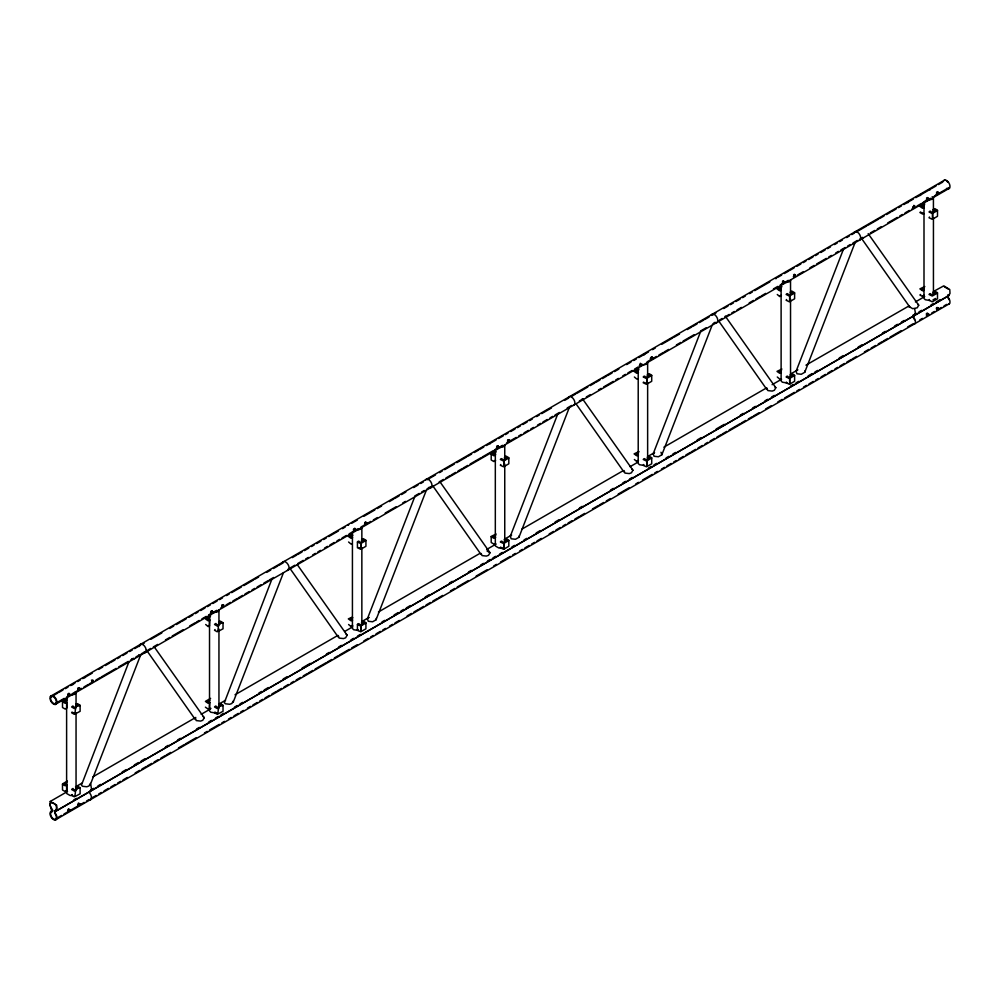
<?xml version="1.0" encoding="UTF-8"?>
<svg xmlns="http://www.w3.org/2000/svg" width="1000" height="1000" viewBox="0 0 1000 1000"><rect width="100%" height="100%" fill="white"/><g stroke="black" fill="none" stroke-linecap="round" stroke-linejoin="round"><path stroke-width="1.5" d="M140.175 655.425L138.912 654.7M353.525 530.138L354.15 530.588L355.288 528.812M129.062 661.488L81.45 785.15L82.475 786.275L86.812 786.775L88.95 786.012L90.45 783.413M154.438 647.2L204.237 717.725L202.738 720.312L200.6 721.087L196.262 720.588L195.4 718.088M271.962 578.987L224.338 702.65L225.375 703.775L229.713 704.275L231.838 703.512L233.337 700.913M297.325 564.7L347.125 635.225L345.625 637.812L343.5 638.587L339.162 638.088L338.3 635.588M414.85 496.488L367.4 618.775L368.275 621.275L372.6 621.775L376.062 619.775L426.337 490.213M376.062 619.775L376.238 618.413M440.225 482.2L490.025 552.725L488.525 555.312L486.388 556.087L482.062 555.588L481.15 553.462M557.75 413.988L510.3 536.275L511.163 538.775L515.5 539.275L518.962 537.275L569.237 407.713M518.962 537.275L519.138 535.913M582.388 398.663L632.925 470.225L631.425 472.812L629.288 473.587L624.95 473.088L624.087 470.588M700.65 331.488L653.2 453.775L654.062 456.275L658.4 456.775L661.862 454.775L712.138 325.213M661.862 454.775L660.987 452.275M725.275 316.163L775.812 387.725L774.312 390.312L772.188 391.087L767.85 390.588L766.938 388.462M843.538 248.988L796.087 371.275L796.963 373.775L801.287 374.275L804.75 372.275L855.025 242.712M804.75 372.275L804.925 370.913M868.175 233.663L918.713 305.212L917.212 307.812L912.712 308.688L909.712 306.95L861.75 238.725M912.85 316.137L913.012 315.138M947.6 295.175L947.987 297.887A4.075 2.35 60 0 1 949.038 299.713M67.425 698.55L62.5 701.4L62.5 707.5L65.2 709.062L66.888 708.037L66.812 702.125L64.5 701.725L67.025 700.275M80.113 705.537C73.713 704.875 76.225 712.275 74.325 714.325L71.625 712.763L72.088 712.025M67.425 781.05L62.5 783.9L62.5 790L65.2 791.562L66.888 790.537L66.812 784.625L64.5 784.225L67.025 782.775M80.113 788.037C73.713 787.387 76.225 794.775 74.325 796.825L71.625 795.263L72.088 794.525M223.025 623.025C216.625 622.375 219.125 629.763 217.237 631.812L214.525 630.25L215 629.513M223.025 705.525C216.625 704.875 219.125 712.262 217.237 714.312L214.525 712.75L215 712.013M365.925 540.525L360.712 543.538L357.425 541.975C360.025 538.812 358.812 545.862 363.925 540.2C362.612 539.35 360.1 539.637 363.212 538.638L365.925 540.2L365.925 546.3L360.712 549.312L357.425 547.75L357.425 541.975M365.925 623.025L360.712 626.038L357.425 624.475C360.025 621.312 358.812 628.375 363.925 622.7C362.612 621.85 360.1 622.137 363.212 621.138L365.925 622.7L365.925 628.8L360.712 631.812L357.425 630.25L357.425 624.475M508.812 458.025L503.6 461.037L500.325 459.475C502.912 456.312 501.712 463.363 506.812 457.7C505.5 456.85 502.987 457.137 506.112 456.138L508.812 457.7L508.812 463.8L503.6 466.812L500.325 465.25L500.788 464.513M508.812 540.525L503.6 543.538L500.325 541.975C502.912 538.812 501.712 545.875 506.812 540.2C505.5 539.35 502.987 539.637 506.112 538.638L508.812 540.2L508.812 546.3L503.6 549.312L500.325 547.75L500.637 547.075M651.712 375.525L646.5 378.537L643.213 376.975C645.812 373.812 644.6 380.863 649.712 375.2C648.4 374.35 645.888 374.637 649 373.638L651.712 375.2L651.712 381.3L646.5 384.312L643.213 382.75L643.538 382.062M651.712 458.025L646.5 461.037L643.213 459.475C645.812 456.312 644.6 463.375 649.712 457.7C648.4 456.85 645.888 457.137 649 456.138L651.712 457.7L651.712 463.8L646.5 466.812L643.213 465.25L643.688 464.513M794.613 293.025L789.4 296.038L786.112 294.475C788.713 291.312 787.5 298.363 792.613 292.7C791.3 291.85 788.787 292.137 791.9 291.137L794.613 292.7L794.613 298.8L789.4 301.812L786.112 300.25L786.575 299.513M794.613 375.525L789.4 378.537L786.112 376.975C788.713 373.812 787.5 380.875 792.613 375.2C791.3 374.35 788.787 374.637 791.9 373.638L794.613 375.2L794.613 381.3L789.4 384.312L786.112 382.75L786.438 382.075M937.5 210.525L932.288 213.538L929.013 211.975C931.6 208.812 930.4 215.863 935.5 210.2C934.188 209.35 931.675 209.638 934.8 208.637L937.5 210.2L937.5 216.3L932.288 219.312L929.013 217.75L929.475 217.013M934.013 291.188L943.812 285.837L949.775 289.538L950 293.387L948.775 295.65L55.062 811.562L55.2 813.112A4.875 2.812 60 0 1 56.125 819.663A4.875 2.812 60 0 1 50.838 816.612A4.875 2.812 60 0 1 51.75 811.125L50.025 805.05L50.25 801.45L67.537 791.475M913.725 324.363A4.875 2.812 60 0 0 913.725 317.45L913.562 315.887L915.425 313.363M948.138 295.925L948.275 297.475A4.875 2.812 60 0 1 948.275 304.375M67.975 693.737L67.713 695.65L69.5 693.8M210.863 611.237L210.6 613.15L212.387 611.312M353.413 529.888L353.762 528.737M364.9 522.3L364.637 524.225L366.138 523.362L365.725 521.825M650.35 358.45L651.513 356.825L652.788 357.713L651.65 359.487L650.913 358.787L652.087 357.15M90.275 784.775L140.55 655.212M233.175 702.275L283.45 572.712M68.25 811.2L68.963 809.25L70.075 809.975L68.587 811.538L67.763 809.8M223.812 606.188L223.4 604.65L222.312 607.05L223.812 606.188L220.75 608.013M908.263 202.55L907.188 202.438M357.425 630.25L357.887 629.513M908.538 306.225L909.237 305.8L805.95 365.163M909.112 307.213L909.825 306.8M66.888 702.262L65.2 703.288L62.5 701.725M66.888 784.762L65.2 785.788L62.5 784.225M352.7 625.525L351.012 626.562L348.587 624.5M495.588 454.75L493.9 455.788L491.2 454.225M495.588 460.525L493.9 461.562L491.2 460L491.2 453.888L496.125 451.538M495.588 537.25L493.9 538.288L491.2 536.725M638.488 460.525L636.8 461.562L634.375 459.5M781.388 295.525L779.7 296.562L777.275 294.5M924.275 295.525L922.588 296.562L919.887 295L920.638 294.462M926.225 314.113L926.875 313.212M936.263 308.35L936.888 307.475M84.85 677.763L85.538 676.812M490.1 443.8L490.788 442.85M644.125 354.862L644.825 353.913M775.888 278.8L776.575 277.85M919.925 195.637L921.45 194.2M929.938 189.862L930.625 188.912M76.05 692.987L74.787 694.25L71.662 694.987M218.95 610.487L217.688 611.75L214.575 612.475M361.85 527.987L360.588 529.25L357.475 529.975M209.525 709.513L210.787 708.25M504.75 445.487L503.488 446.75L500.363 447.475M647.638 362.987L646.375 364.25L643.263 364.975M790.537 280.487L789.275 281.75L786.162 282.475M933.438 197.987L932.175 199.25L929.05 199.975M91.8 682.05L92.925 680.275L91.412 680.2M367.4 618.775L368.738 617.55M510.3 536.275L511.637 535.05M653.2 453.775L654.525 452.55M796.087 371.275L797.425 370.05M352.287 543.787L351.012 544.062L348.587 542M638.075 378.787L636.8 379.062L634.375 377M495.188 543.787L493.9 544.062L491.2 542.5L491.2 536.388L496.125 534.038M923.875 213.787L922.588 214.062L919.887 212.5L920.638 211.95M780.975 378.787L779.7 379.062L777.275 377M55.062 811.562L56.925 809.038L56.7 805.175L50.25 801.45M914.388 314.5L913.65 314.962L916.312 313.425M948.238 295L948.95 294.513M50.462 696.338L944.825 179.988M72.112 684.575L73.288 684.438M347.887 525.35L348.725 524.862M501.925 436.413L502.75 435.938M633.688 360.35L634.513 359.862M787.712 271.413L788.55 270.938M50.963 696.95L57.625 693.1M58.675 692.5L62.95 690.025M65.338 688.65L68.012 687.113M70.675 685.575L74.95 683.1M77.613 681.562L80.288 680.025M82.675 678.637L92.275 673.1M98.663 669.412L102.662 667.1M105.325 665.562L109.612 663.088M110.662 662.487L114.938 660.013M117.325 658.637L119.987 657.1M122.662 655.55L126.938 653.088M129.6 651.55L132.275 650.013M134.65 648.625L139.987 645.55M141.613 644.613L144.312 643.05M150.762 639.338L161.838 632.938M169.625 628.438L173.675 626.1M176.375 624.55L180.712 622.038M181.762 621.438L186.1 618.925M188.8 617.375L192.838 615.037M195.25 613.65L197.938 612.087M200.637 610.538L204.975 608.025M207.375 606.65L210.362 604.913M212.775 603.525L217.113 601.025M219.513 599.637L222.5 597.913M226.55 595.575L229.237 594.025M231.637 592.638L241.375 587.013M243.775 585.625L253.5 580.013M254.562 579.4L258.6 577.075M266.688 572.4L270.738 570.062M273.438 568.513L277.775 566M278.825 565.4L283.163 562.888M292.3 557.612L296.637 555.112M297.7 554.5L302.038 551.987M304.438 550.612L308.775 548.1M311.475 546.55L314.163 544.987M316.575 543.6L320.913 541.1M323.6 539.538L326.3 537.987M328.7 536.6L338.438 530.975M342.475 528.65L345.175 527.087M351.625 523.362L357.312 520.087M363.75 516.362L374.837 509.963M377.238 508.575L381.575 506.075M389.363 501.575L393.7 499.075M394.762 498.462L399.1 495.95M401.5 494.575L405.838 492.062M413.638 487.562L417.975 485.062M420.662 483.5L423.363 481.95M427.113 479.775L435.5 474.938M439.538 472.612L442.238 471.05M444.637 469.663L454.363 464.05M456.775 462.663L466.5 457.038M467.55 456.438L471.6 454.1M474.3 452.537L478.638 450.037M479.688 449.425L483.738 447.088M486.425 445.538L490.763 443.025M491.825 442.425L496.163 439.913M498.562 438.525L502.9 436.025M505.3 434.637L508 433.088M510.688 431.525L515.037 429.025M517.438 427.638L520.425 425.913M522.825 424.525L527.163 422.013M529.562 420.625L532.263 419.075M536.6 416.575L539.3 415.012M541.7 413.625L551.425 408.013M564.612 400.4L568.663 398.062M571.35 396.5L575.7 394M576.75 393.387L587.825 386.987M590.225 385.613L594.562 383.1M595.625 382.488L599.963 379.988M602.362 378.6L606.7 376.1M607.75 375.487L612.087 372.987M614.5 371.6L618.837 369.087M626.625 364.588L630.962 362.088M633.663 360.525L636.362 358.975M638.763 357.587L648.487 351.975M652.537 349.637L655.225 348.075M661.675 344.363L672.75 337.962M673.812 337.35L679.5 334.062M687.288 329.562L691.625 327.062M692.688 326.45L697.025 323.95M699.425 322.562L703.763 320.062M704.812 319.45L709.15 316.95M713.2 314.613L715.9 313.05M723.688 308.55L728.025 306.05M730.425 304.662L733.425 302.938M735.825 301.55L740.163 299.05M742.562 297.663L745.263 296.1M749.6 293.6L752.288 292.038M754.7 290.65L769.812 281.925M777.613 277.425L781.65 275.087M784.35 273.525L788.688 271.025M789.75 270.413L794.087 267.913M796.775 266.363L800.825 264.025M803.225 262.638L805.925 261.075M808.612 259.525L812.95 257.013M815.362 255.625L818.05 254.075M820.75 252.512L825.088 250.012M827.487 248.625L830.475 246.9M834.525 244.562L837.225 243.012M839.625 241.625L842.325 240.062M846.663 237.562L849.35 236M851.75 234.613L854.45 233.062M855.8 232.275L866.737 225.963M867.8 225.35L878.737 219.037M879.788 218.425L884.075 215.963M886.462 214.575L890.738 212.113M891.787 211.5L896.062 209.037M898.45 207.65L901.4 205.95M903.787 204.575L913.4 199.025M915.788 197.65L930.725 189.025M931.775 188.412L936.062 185.95M938.45 184.562L942.725 182.1M496.65 446.238L497.488 445.75L498.75 446.637L496.962 448.488L498.062 446.087M782.45 281.238L783.275 280.75L783.975 281.613L782.188 283.15M793.587 274.8L794.412 274.325L795.675 275.212L793.888 277.05L794.987 274.65M926.488 198.075L927.325 197.587C929.625 198.2 925.475 200.475 927.45 200.25L928.587 198.775L927.887 197.925L926.225 199.988M936.488 192.3L937.325 191.812L938.587 192.7L936.8 194.55L937.9 192.15M69.375 693.587L68.288 695.975L70.075 694.438L68.8 693.25M212.262 611.087L211.175 613.488L212.963 611.938L211.7 610.75M355.163 528.587L354.075 530.988L355.863 529.438L354.588 528.25M54.887 703.763A4.075 2.35 60 0 0 54.887 698A4.075 2.35 60 0 0 50.575 698.388A4.075 2.35 60 0 0 54.887 703.763L64.225 698.375M69.275 695.462L66.612 697L66.612 793.475L70.062 795.475L72.6 795.475M71.938 693.925L74.612 692.387M74.887 692.225L81.55 688.375M83.938 687L88.212 684.525M89.275 683.913L93.55 681.45M95.938 680.062L100.213 677.6M101.263 676.988L116.213 668.363M118.6 666.988L128.2 661.438M130.588 660.062L133.537 658.363M135.925 656.975L138.588 655.438M141.25 653.9L145.25 651.6A4.075 2.35 60 0 1 144.2 652.2M147.95 650.037L150.65 648.475M153.338 646.925L157.675 644.425M165.475 639.925L169.812 637.413M172.213 636.025L183.3 629.637M189.737 625.913L195.425 622.625M196.475 622.013L199.175 620.462M201.875 618.9L206.213 616.4M208.612 615.013L216.7 610.35M226.137 604.9L230.475 602.388M232.875 601L237.213 598.5M238.275 597.888L242.613 595.388M245.012 594L249.35 591.5M252.05 589.938L254.737 588.387M257.15 587L261.188 584.663M263.888 583.1L268.225 580.6M269.275 579.987L273.612 577.487M288.15 569.1L294.887 565.2M297.875 563.475L303.275 560.363M305.675 558.975L308.375 557.425M312.712 554.913L315.4 553.362M317.812 551.975L320.5 550.413M324.55 548.075L327.537 546.35M329.938 544.963L334.275 542.463M336.975 540.9L339.675 539.35M342.075 537.962L346.413 535.462M349.113 533.9L358.25 528.625M360.95 527.062L370.675 521.45M373.375 519.888L377.413 517.55M385.213 513.05L396.287 506.662M402.738 502.938L405.438 501.388M414.875 495.938L419.212 493.425M421.613 492.038L424.3 490.487M427 488.925L429.7 487.375M439.137 481.925L443.475 479.425M445.875 478.038L450.213 475.525M451.262 474.925L455.6 472.413M458.013 471.025L462.35 468.525M463.4 467.912L467.738 465.412M470.138 464.025L481.213 457.625M482.275 457.013L493.35 450.625M494.4 450.012L502.488 445.337M506.538 443.013L516.263 437.388M518.675 436L521.362 434.45M524.062 432.887L528.4 430.387M530.8 429L533.5 427.438M537.537 425.112L540.538 423.387M542.938 422L547.275 419.487M549.975 417.938L552.663 416.375M555.062 414.988L559.412 412.488M567.2 407.987L571.538 405.475M579.338 400.975L583.375 398.65M586.362 396.925L590.413 394.588M598.5 389.913L601.2 388.363M603.6 386.975L613.325 381.35M615.737 379.963L618.425 378.413M622.762 375.9L625.462 374.35M627.863 372.962L632.2 370.462M634.6 369.075L637.6 367.337M640 365.962L642.688 364.4M647.038 361.9L656.462 356.45M658.875 355.062L663.213 352.55M664.262 351.95L668.6 349.438M676.4 344.938L680.738 342.438M683.138 341.05L694.212 334.65M700.662 330.938L706.35 327.65M712.788 323.925L715.487 322.375M719.538 320.037L722.225 318.475M724.925 316.925L729.262 314.425M731.663 313.038L734.362 311.475M737.062 309.925L741.4 307.413M749.188 302.913L753.525 300.413M755.925 299.025L760.275 296.512M761.325 295.912L765.662 293.4M773.45 288.9L777.8 286.4M780.2 285.012L788.288 280.338M797.725 274.9L803.413 271.613M809.85 267.887L814.188 265.387M816.6 264L826.325 258.375M828.725 257L831.425 255.438M835.763 252.938L838.462 251.375M840.863 249.988L845.2 247.488M847.6 246.1L850.3 244.537M852.987 242.987L857.325 240.475M860.013 238.938L862.675 237.387M870.4 232.938L874.675 230.463M877.337 228.925L881.338 226.625M887.725 222.938L897.337 217.387M899.725 216L902.387 214.462M905.05 212.925L909.338 210.463M912 208.912L914.663 207.375M917.05 206L921.325 203.525M922.387 202.925L930.375 198.3M934.375 196L947.987 188.137A4.075 2.35 60 0 0 949.038 187.525M55.175 704.5A4.875 2.812 60 0 0 55.175 697.6A4.875 2.812 60 0 0 50 698.062A4.875 2.812 60 0 0 55.175 704.5L949.538 188.15M210.625 615.875L205.4 618.888L208.113 620.788C213.812 618.9 202.35 620.775 209.925 617.762M351.962 534.763L348.3 536.388L351.012 538.288C356.463 536.75 345.375 538 352.825 535.262M639.025 369.038L634.087 371.388L636.8 373.288C642.5 371.475 630.988 373.212 638.612 370.262M781.912 286.537L776.988 288.888L779.7 290.788C785.387 288.9 773.925 290.775 781.513 287.762M924.812 204.037L919.887 206.388L922.588 208.287C928.3 206.475 916.775 208.212 924.412 205.263M495.725 452.762L493.2 454.225L495.513 454.613M205.688 624.5L208.113 626.562L209.387 626.287L209.725 619.612M209.475 625.4L208.5 625.8M495.262 460.4L494.3 460.8M781.05 295.4L780.088 295.8M210.625 698.375L205.4 701.388L208.113 703.288C213.812 701.4 202.35 703.275 209.925 700.263M351.962 617.263L348.3 618.888L351.012 620.788C356.463 619.25 345.375 620.5 352.825 617.762M639.025 451.538L634.087 453.888L636.8 455.788C642.5 453.975 630.988 455.712 638.612 452.762M781.912 369.038L776.988 371.388L779.7 373.288C785.387 371.4 773.925 373.275 781.513 370.262M924.812 286.537L919.887 288.888L922.588 290.788C928.3 288.975 916.775 290.712 924.412 287.762M495.725 535.262L493.2 536.725L495.513 537.112M66.562 790.413L65.6 790.8M352.362 625.4L351.4 625.8M638.162 460.4L637.188 460.8M923.95 295.4L922.987 295.8M75.525 786.862L82.175 783.025M92.95 776.8L195.775 717.438M201.188 714.312L210.65 708.85M218.775 704.163L225.538 700.25M235.012 694.788L337.837 635.425M344.6 631.512L352.713 626.825M362.188 621.362L368.95 617.463M378.425 611.987L479.888 553.413M486.65 549.5L496.125 544.038M504.237 539.35L511.012 535.438M521.825 529.188L623.3 470.613M630.062 466.7L638.188 462.013M647.65 456.55L654.412 452.638M663.888 447.175L766.712 387.812M772.125 384.688L781.6 379.225M791.062 373.75L797.825 369.85M915.4 301.938L924.7 296.562M937.5 293.025L932.288 296.038L929.013 294.475C931.6 291.312 930.4 298.375 935.5 292.7C934.188 291.85 931.675 292.137 934.8 291.137L937.5 292.7L937.5 298.8L932.288 301.812L929.013 300.25L929.475 299.513M932.975 299.925L935.5 298.475M73.787 799.887L76.45 798.35M91.1 789.887L93.8 788.325M97.863 785.987L100.562 784.425M122.212 771.925L126.275 769.587M134.388 764.9L138.45 762.55M141.163 760.987L145.213 758.65M165.512 746.925L168.212 745.362M177.688 739.9L180.387 738.337M196.625 728.962L199.338 727.4M208.8 721.938L211.513 720.375M215.562 718.025L218.275 716.462M220.975 714.9L223.688 713.337M234.513 707.087L237.213 705.537M239.925 703.975L242.625 702.412M258.863 693.037L261.562 691.475M264.275 689.912L268.337 687.562M283.212 678.975L287.275 676.625M302.15 668.037L310.275 663.35M326.512 653.975L329.212 652.412M338.688 646.95L341.388 645.387M350.863 639.913L353.562 638.35M357.625 636.013L360.337 634.45M381.975 621.95L384.688 620.388M394.15 614.925L398.212 612.575M400.925 611.013L403.625 609.45M406.337 607.888L410.387 605.55M425.275 596.962L429.338 594.612M449.625 582.9L452.337 581.337M468.562 571.962L471.275 570.4M480.737 564.938L483.45 563.375M487.512 561.025L490.213 559.462M492.925 557.9L495.625 556.337M499.688 554L502.388 552.438M511.863 546.962L514.562 545.4M524.038 539.938L526.737 538.375M536.213 532.913L540.275 530.562M555.15 521.975L559.212 519.625M579.513 507.912L582.212 506.35M610.625 489.95L613.325 488.387M622.8 482.912L625.513 481.35M629.562 479.012L632.275 477.45M648.512 468.075L651.213 466.512M653.913 464.95L656.625 463.387M666.1 457.925L668.8 456.362M672.862 454.012L675.562 452.45M697.212 439.95L701.275 437.612M716.15 429.025L724.275 424.338M740.512 414.963L743.213 413.4M752.688 407.925L755.387 406.362M764.862 400.9L767.562 399.338M771.625 396.987L774.325 395.425M790.562 386.062L793.275 384.5M795.975 382.938L798.688 381.375M808.15 375.9L812.212 373.562M814.912 372L817.625 370.438M839.275 357.938L843.325 355.6M858.213 347L862.275 344.663M882.562 332.938L885.275 331.375M894.737 325.913L897.45 324.35M901.5 322.013L904.212 320.45M918.975 311.887L921.637 310.35M930.95 304.975L933.612 303.438M936.263 301.913L940.263 299.6M55.7 811.3L948.775 295.65M68.012 811.213L69.5 809.825L68.4 808.925M926.488 315.562L928.012 314.137L927.725 313.25M936.513 309.762L937.987 308.375L937.712 307.512M57.3 817.9L61.562 815.438M63.95 814.062L84.175 802.387M86.562 801.012L89.225 799.475M90.85 798.538L96.263 795.413M98.675 794.025L101.375 792.463M104.075 790.9L108.438 788.375M110.85 786.988L115.2 784.475M117.613 783.088L120.612 781.35M123.025 779.963L127.375 777.45M135.2 772.938L139.55 770.413M141.962 769.025L146.325 766.513M147.375 765.9L151.738 763.388M154.137 762L158.2 759.65M160.9 758.088L165.263 755.575M166.312 754.963L170.675 752.45M178.487 747.938L184.2 744.638M185.263 744.025L196.375 737.613M204.5 732.925L207.2 731.363M209.613 729.975L219.375 724.325M221.788 722.938L224.488 721.375M228.55 719.038L231.262 717.475M233.962 715.913L238.325 713.4M240.725 712L243.438 710.438M247.488 708.1L250.5 706.363M252.9 704.975L257.262 702.463M259.662 701.075L262.675 699.338M265.075 697.95L269.438 695.425M271.85 694.038L276.2 691.525M277.25 690.913L281.613 688.4M284.025 687.013L288.375 684.488M291.087 682.938L293.788 681.375M296.2 679.975L300.55 677.463M303.263 675.9L307.325 673.562M308.375 672.95L312.738 670.438M315.138 669.05L326.262 662.625M327.312 662.013L331.675 659.5M334.375 657.938L338.438 655.588M339.487 654.987L349.263 649.338M351.662 647.95L357.375 644.663M363.85 640.925L368.2 638.413M370.613 637.013L373.312 635.462M376.025 633.9L380.375 631.375M382.788 629.987L385.487 628.425M389.55 626.087L392.55 624.35M394.963 622.962L399.325 620.438M407.137 615.925L411.5 613.413M413.9 612.025L418.263 609.513M419.312 608.9L423.675 606.388M426.075 604.987L430.438 602.475M432.837 601.087L437.2 598.575M438.25 597.962L442.612 595.45M450.438 590.938L454.787 588.413M457.2 587.025L468.325 580.6M476.138 576.087L487.262 569.675M493.725 565.938L496.438 564.375M500.487 562.038L510.262 556.388M512.663 555L515.375 553.438M519.725 550.925L522.438 549.362M524.837 547.975L529.2 545.45M531.613 544.062L534.612 542.337M537.025 540.938L541.375 538.425M549.2 533.913L553.55 531.4M555.962 530.013L560.312 527.487M563.025 525.925L565.725 524.362M568.138 522.975L572.2 520.638M574.9 519.075L579.263 516.55M580.312 515.95L584.675 513.425M592.487 508.913L598.2 505.625M599.25 505.012L603.612 502.5M606.312 500.938L610.375 498.587M618.2 494.075L629.312 487.65M635.788 483.925L638.488 482.362M642.55 480.012L652.312 474.375M654.725 472.987L657.425 471.425M661.488 469.075L664.5 467.35M666.9 465.95L671.263 463.438M673.662 462.05L676.375 460.487M679.075 458.925L683.438 456.413M685.837 455.025L690.2 452.5M691.25 451.9L695.612 449.375M698.012 447.987L702.375 445.475M705.088 443.913L707.788 442.35M710.2 440.962L714.55 438.45M716.963 437.05L721.312 434.538M722.375 433.925L726.725 431.413M729.137 430.025L740.263 423.6M741.312 423L745.675 420.475M748.375 418.913L752.438 416.575M753.487 415.962L759.2 412.663M765.662 408.938L771.375 405.637M777.837 401.9L782.2 399.387M784.613 398L794.375 392.362M796.787 390.975L799.488 389.412M803.55 387.062L806.55 385.325M808.962 383.938L813.312 381.425M815.725 380.037L818.425 378.475M821.137 376.912L825.487 374.387M827.9 373L832.262 370.487M834.963 368.925L837.675 367.362M840.075 365.975L844.438 363.462M846.838 362.062L851.2 359.55M852.25 358.938L856.612 356.425M864.425 351.912L868.787 349.4M871.2 348.013L875.55 345.487M878.263 343.925L882.312 341.587M883.375 340.975L887.725 338.462M890.138 337.075L901.263 330.65M907.725 326.912L913.438 323.625M919.788 319.925L922.438 318.387M926.438 316.087L929.362 314.387M931.75 313.012L934.412 311.475M937.075 309.938L941.338 307.475M944 305.95L946.663 304.413M55.2 820.013L949.538 303.65M134.7 658.587L131.975 658.7M863.425 237.862L861.25 237.662M936.225 194.213L938.012 192.362M793.325 276.725L795.113 274.875M650.425 359.225L652.212 357.375M639.288 365.65L640.788 364.787L640.387 363.25M496.388 448.15L498.175 446.312M218.175 631.375L223.025 628.8L223.025 622.7L220.312 621.138C214.275 623.15 227.775 620.975 217.237 624.888C215.562 624.425 216.713 622.263 214.525 624.475L217.237 626.038L218.05 625.5M75.263 713.888L80.113 711.312L80.113 705.2L77.412 703.637C71.375 705.662 84.862 703.475 74.325 707.387C72.663 706.938 73.8 704.775 71.625 706.988L74.325 708.55L75.138 708.012M218.175 713.875L223.025 711.3L223.025 705.2L220.312 703.637C214.275 705.65 227.775 703.475 217.237 707.387C215.562 706.925 216.713 704.775 214.525 706.975L217.237 708.538L218.05 708M75.263 796.388L80.113 793.812L80.113 787.7L77.412 786.137C71.375 788.162 84.862 785.987 74.325 789.887C72.663 789.438 73.8 787.275 71.625 789.488L74.325 791.05L75.138 790.512M929.475 300.462L925.275 299.725L924 298.463L924 202.05M787.087 382.962L782.375 382.225L781.112 380.962L781.112 284.55M644.188 465.462L639.475 464.725L638.212 463.462L638.212 367.05M501.3 547.962L498.775 547.962L495.325 545.962L495.325 449.55M358.4 630.462L353.688 629.738L352.425 628.462L352.425 532.05M215.5 712.962L210.787 712.237L209.525 710.962L209.525 614.55M925.275 200.725L927.425 200.912M487.025 550.988L490.025 552.725M932.175 196.737L933.413 197.45L933.438 211.9M922.987 213.3L921.888 212.5M944.388 286.825L948.713 289.325M644.538 382.525L645.638 383.162M501.65 547.525L502.75 548.162M358.75 547.525L359.85 548.162M215.85 712.525L216.95 713.162M72.938 712.525L74.05 713.162M913.888 205.35L914.287 206.875L912.8 207.75L912.712 206.975M917.675 304.088L918.713 305.212M774.775 386.587L775.812 387.725M631.888 469.087L632.925 470.225M346.1 634.087L347.125 635.225M203.2 716.587L204.237 717.725M914.7 308.962L915.45 313.375M90.8 784.675L91.512 789.062L89.65 791.6L89.787 793.15A4.875 2.812 60 0 1 89.787 800.05M718.863 321.225L766.812 389.45M575.962 403.725L623.925 471.95M433.062 486.225L481.025 554.45M290.175 568.725L338.125 636.95M146.387 649.963L195.238 719.45M933.438 217.662L933.438 293.825M933.188 209.8L933.188 212.688M933.188 292.3L933.188 295.188M932.65 213.1L932.65 218.875M932.537 213L932.537 218.775M790.537 279.95L790.537 292.85M790.537 299.037L790.537 376.325M790.288 292.3L790.288 295.188M790.288 374.8L790.288 377.688M789.75 295.6L789.75 301.375M789.75 378.1L789.75 383.875M789.638 295.5L789.638 301.275M789.638 378L789.638 383.775M647.638 362.45L647.638 376.9M647.638 382.663L647.638 458.825M647.4 374.8L647.4 377.688M647.4 457.3L647.4 460.188M646.862 378.1L646.862 383.875M646.862 460.6L646.862 466.375M646.737 378L646.737 383.775M646.737 460.5L646.737 466.275M504.75 444.95L504.75 457.85M504.75 464.038L504.75 541.325M504.5 457.3L504.5 460.188M504.5 539.8L504.5 542.688M503.963 460.6L503.963 466.375M503.963 543.1L503.963 548.875M503.85 460.5L503.85 466.275M503.85 543L503.85 548.775M361.85 527.45L361.85 541.9M361.85 547.663L361.85 623.825M361.6 539.8L361.6 542.688M361.6 622.3L361.6 625.188M361.062 543.1L361.062 548.875M361.062 625.6L361.062 631.375M360.95 543L360.95 548.775M360.95 625.5L360.95 631.275M218.95 609.95L218.95 624.4M218.95 629.038L218.95 707.875M218.713 622.3L218.713 625.188M218.713 704.8L218.713 707.688M209.725 702.113L209.387 708.787L208.113 709.062L205.4 707.163M76.05 692.45L76.05 706.9M76.05 712.675L76.05 788.838M75.8 704.812L75.8 707.7M75.8 787.312L75.8 790.2M913.438 317.863A4.075 2.35 60 0 1 914.488 319.688M425.562 479.775A4.875 2.812 60 0 1 431.538 483.225A4.875 2.812 60 0 1 428.55 487.475M431.05 486.587A4.075 2.35 60 0 1 429.988 487.2M282.663 562.275A4.875 2.812 60 0 1 288.1 564.587A4.875 2.812 60 0 1 287.387 570.438M854.25 232.275A4.875 2.812 60 0 1 859.675 234.587A4.875 2.812 60 0 1 858.962 240.438M946.55 181.1A4.075 2.35 60 0 1 947.987 182.375M943.562 180.712A4.875 2.812 60 0 1 949.538 184.163A4.875 2.812 60 0 1 946.55 188.412M139.312 646.5A4.875 2.812 60 0 1 144.488 646.038A4.875 2.812 60 0 1 144.488 652.938M568.462 397.275A4.875 2.812 60 0 1 573.888 399.588A4.875 2.812 60 0 1 573.175 405.438M711.35 314.775A4.875 2.812 60 0 1 717.337 318.225A4.875 2.812 60 0 1 714.338 322.475M711.85 315.387A4.075 2.35 60 0 1 712.9 314.775M77.737 689.362L78.362 689.8L79.5 688.025L77.975 687.962L77.737 689.362M78.312 689.688L78.938 690.138L80.075 688.363L78.55 688.288L78.312 689.688M79.538 803.85L77.663 805.113L78.388 803.112L79.538 803.85M80.1 804.188L78.225 805.45L78.963 803.438L80.1 804.188M91.737 681.938L92.375 682.375L93.5 680.6L91.975 680.537L91.737 681.938M221.762 606.2L222.387 606.65L223.525 604.875L222 604.8L221.762 606.2M365.225 524.038L365.863 524.487L366.987 522.712L365.462 522.638L365.225 524.038M507.55 441.2L508.188 441.65L509.312 439.875L507.788 439.8L507.55 441.2M508.125 441.538L508.75 441.987L509.888 440.213L508.363 440.138L508.125 441.538M639.888 365.462L640.512 365.913L641.65 364.137L640.125 364.062L639.888 365.462M782.775 282.962L783.413 283.412L784.538 281.637L783.012 281.562L782.775 282.962M913.388 207.562L914.025 208L915.15 206.225L913.625 206.163L913.388 207.562M928.587 314.288L926.712 315.55L927.45 313.538L928.587 314.288M938.575 308.525L936.75 309.75L937.463 307.8L938.575 308.525M52.625 810.812L52.038 811.862A4.075 2.35 60 0 0 51.275 816.438A4.075 2.35 60 0 0 55.688 818.988A4.075 2.35 60 0 0 54.913 813.525L54.525 810.812L55.875 810.163C59.575 802.163 44.513 798.913 52.425 809.613L52.625 810.812"/></g></svg>
